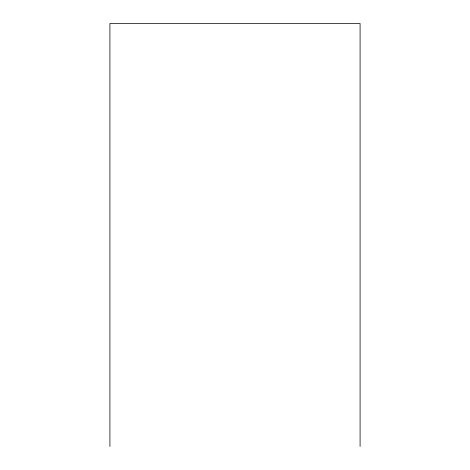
<?xml version="1.0" encoding="UTF-8"?>
<svg xmlns="http://www.w3.org/2000/svg" width="470" height="470" viewBox="0 0 470 470"><rect width="100%" height="100%" fill="white"/><g stroke="black" fill="none" stroke-linecap="round" stroke-linejoin="round"><path stroke-width="0.7" d="M360.085 446.5L360.085 23.5L109.915 23.5L109.915 446.5"/></g></svg>
